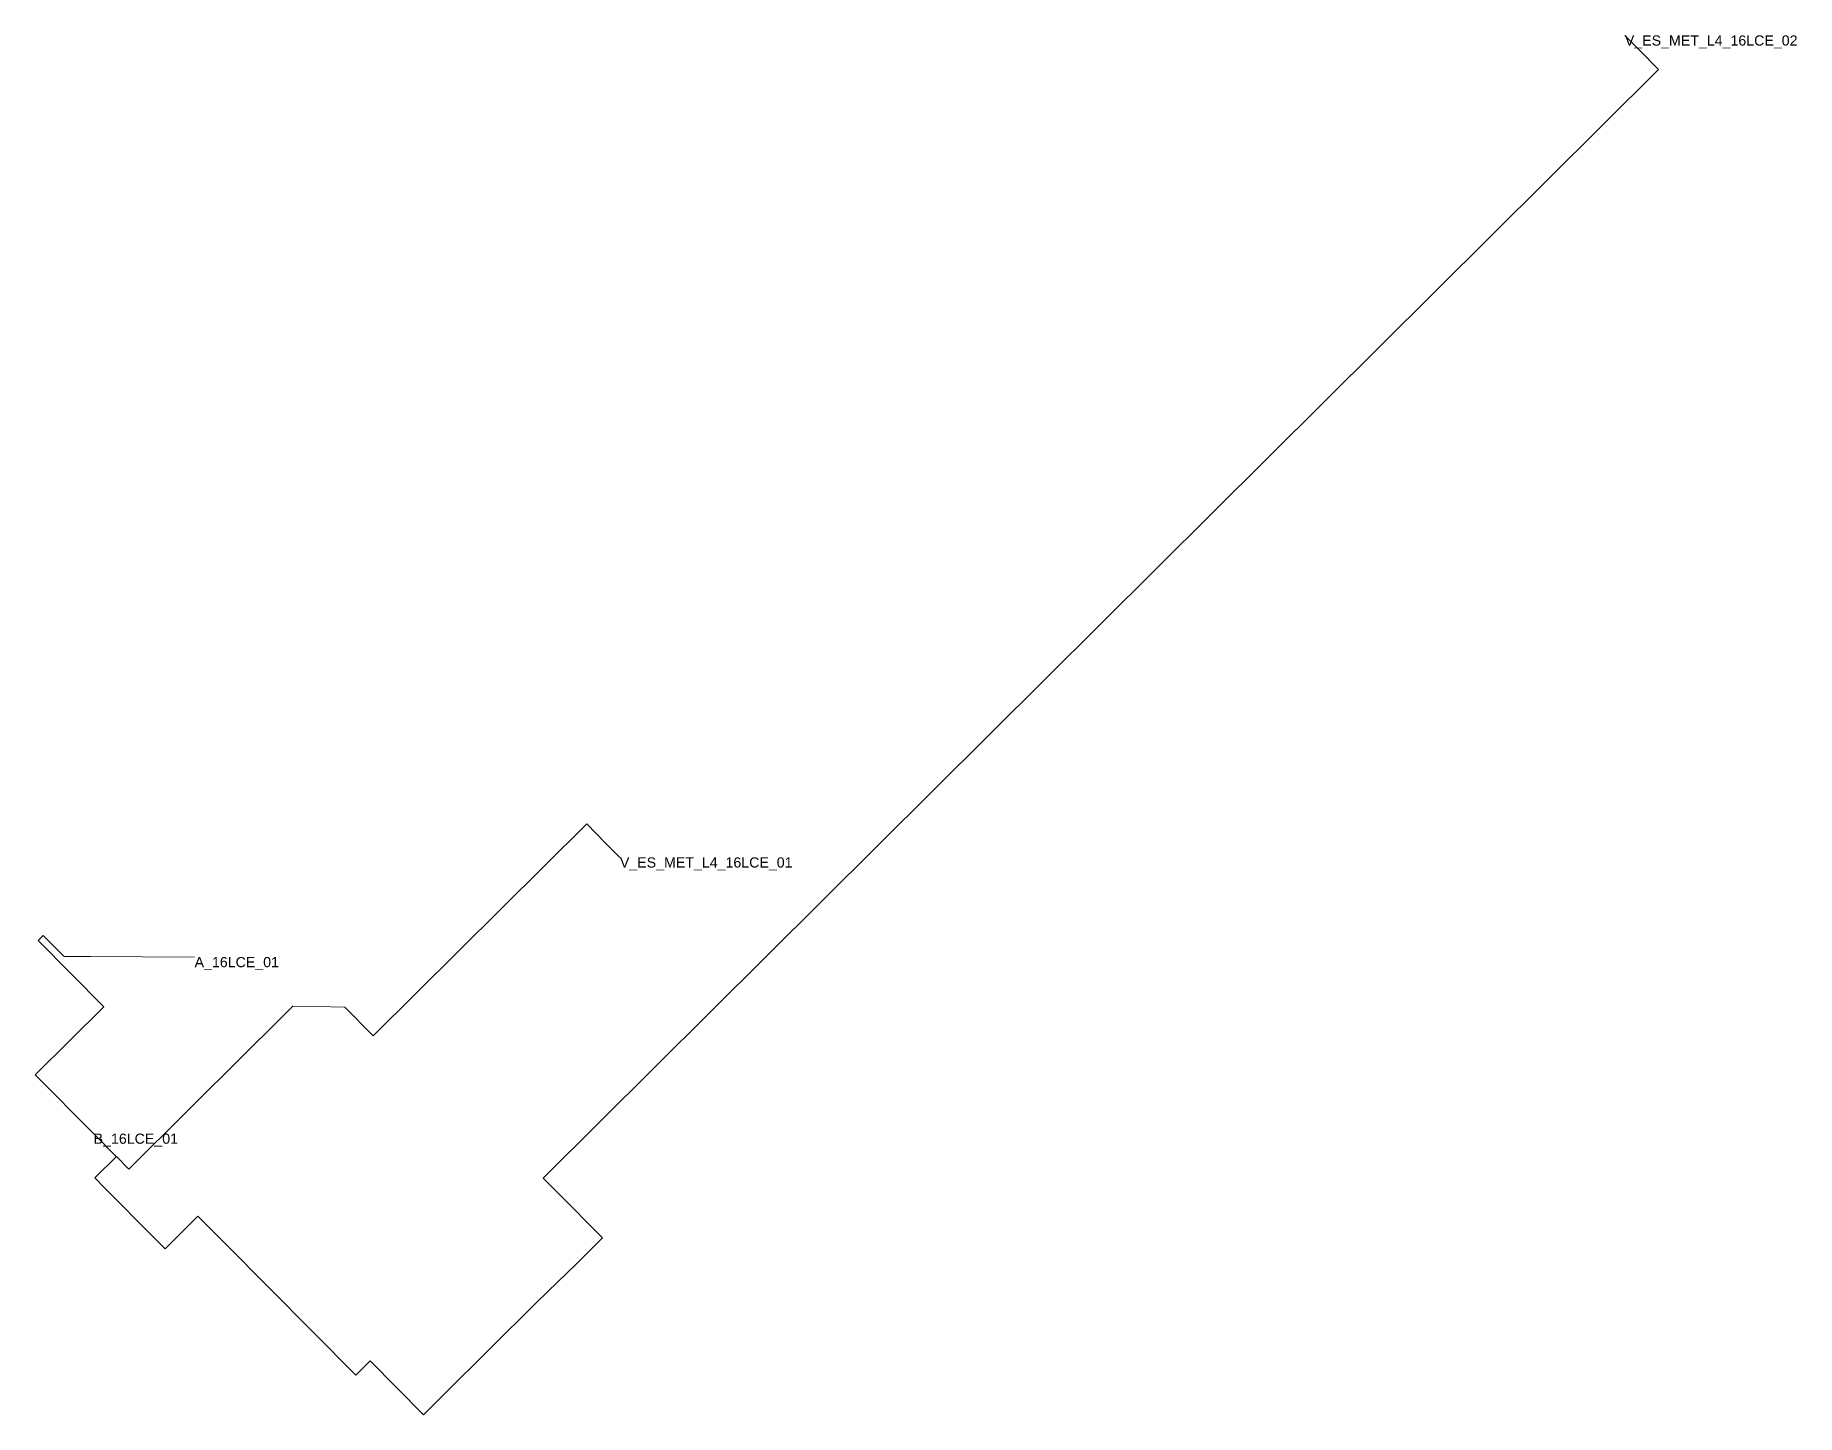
# Model space of a CAD drawing. Header units: metres. Extents: x 432881.4 to 432968.1, y 4583361.3 to 4583429.2.
import ezdxf
from ezdxf.enums import TextEntityAlignment as Align

# ---------------------------------------------------------------- set-up
doc = ezdxf.new("R2010")
doc.units = ezdxf.units.M
doc.header["$MEASUREMENT"] = 0
for name, color, linetype, lineweight, true_color in [('01_A_AccesTren_t', 40, 'Continuous', 0, 0xffd600), ('01_C_AccesExt_t', 251, 'Continuous', 0, 0x646464), ('01_I_Ascensor_l', 251, 'Continuous', 0, 0x646464), ('01_I_BarreraTarifaria_t', 251, 'Continuous', 0, 0x646464), ('01_I_Horitzontal_l', 251, 'Continuous', 0, 0x646464), ('01_I_Rampa_l', 251, 'Continuous', 0, 0x646464)]:
    doc.layers.add(name, color=color, linetype=linetype, lineweight=lineweight, true_color=true_color)
doc.styles.add('Style-Arial', font='arial.ttf')

msp = doc.modelspace()

# ---------------------------------------------------------------- linework, layer by layer
at = {"layer": '01_I_Ascensor_l'}
for p, q in [((432881.51595, 4583384.655833, -10), (432881.773766, 4583384.911627)), ((432891.715366, 4583379.094434, -10), (432893.228879, 4583380.593925, -20)), ((432906.600898, 4583367.364893, -10), (432908.042312, 4583368.756794, -20))]:
    msp.add_line(p, q, dxfattribs=at)
at = {"layer": '01_I_Horitzontal_l'}
for p, q in [((432884.252732, 4583375.15433, -10), (432885.365266, 4583374.033005, -10)), ((432906.053865, 4583366.822518, -10), (432906.600898, 4583367.364893, -10))]:
    msp.add_line(p, q, dxfattribs=at)
at = {"layer": '01_I_Horitzontal_l', "flags": 128}
for points, elevation in [([(432907.797833, 4583371.5498), (432906.398038, 4583372.958173), (432961.328427, 4583427.554014), (432960.366347, 4583428.521989)], -20), ([(432896.620869, 4583381.384388), (432898.019097, 4583379.973936), (432908.537624, 4583390.401301), (432909.468472, 4583389.462315)], -20), ([(432881.51595, 4583384.655833), (432884.746859, 4583381.399394), (432881.375416, 4583378.054383), (432884.252732, 4583375.15433)], -10), ([(432893.228879, 4583380.593925), (432894.064575, 4583381.425293), (432895.263094, 4583381.406115)], -20), ([(432885.373426, 4583374.024781), (432885.984691, 4583373.408686), (432891.715366, 4583379.094434)], -10), ([(432885.373426, 4583374.024781), (432884.313605, 4583372.973269), (432884.810305, 4583372.471976)], -10), ([(432887.21879, 4583370.042954), (432887.769137, 4583369.487915), (432889.390333, 4583371.095405), (432889.801299, 4583370.680935)], -10), ([(432908.042312, 4583368.756794), (432909.31548, 4583370.021961), (432908.575328, 4583370.766793)], -20), ([(432890.746293, 4583369.728427), (432897.163687, 4583363.260003), (432897.868133, 4583363.958893), (432900.495384, 4583361.310751), (432901.482253, 4583362.289834)], -10)]:
    msp.add_lwpolyline(points, dxfattribs=dict(at, elevation=elevation))
at = {"layer": '01_I_Horitzontal_l', "extrusion": (0.7069497931622915, 0.7014074521141711, 0.0908271769158347), "elevation": 3520846.01335, "flags": 128}
msp.add_lwpolyline([(2948782.441045, -321125.822823), (2948783.353377, -321115.781318), (2948784.814708, -321115.781318)], dxfattribs=at)
at = {"layer": '01_I_Rampa_l'}
for p, q in [((432960.366347, 4583428.521989, -20), (432959.664625, 4583429.227768, -20)), ((432909.468472, 4583389.462315, -20), (432910.170443, 4583388.756287, -20)), ((432884.093025, 4583383.86897, -10), (432889.224398, 4583383.84796, -10)), ((432895.263094, 4583381.406115, -20), (432896.620869, 4583381.384388, -20)), ((432884.810305, 4583372.471976, -10), (432887.21879, 4583370.042954, -10)), ((432908.575328, 4583370.766793, -20), (432907.797833, 4583371.5498, -20)), ((432889.801299, 4583370.680935, -10), (432890.746293, 4583369.728427, -10)), ((432901.482253, 4583362.289834, -10), (432906.053865, 4583366.822518, -10))]:
    msp.add_line(p, q, dxfattribs=at)

# ---------------------------------------------------------------- texts
at = {"layer": '01_A_AccesTren_t', "style": 'Style-Arial'}
for s, p in [('V_ES_MET_L4_16LCE_02', (432959.664625, 4583429.227768, -20)), ('V_ES_MET_L4_16LCE_01', (432910.170443, 4583388.756287, -20))]:
    msp.add_text(s, height=0.5, dxfattribs=at).set_placement(p, align=Align.TOP_LEFT)
at = {"layer": '01_C_AccesExt_t', "style": 'Style-Arial'}
msp.add_text('A_16LCE_01', height=0.5, dxfattribs=at).set_placement((432889.224398, 4583383.84796, -10), align=Align.TOP_LEFT)
at = {"layer": '01_I_BarreraTarifaria_t', "style": 'Style-Arial'}
msp.add_text('B_16LCE_01', height=0.5, dxfattribs=at).set_placement((432884.252732, 4583375.15433, -10), align=Align.TOP_LEFT)

doc.saveas('drawing.dxf')
